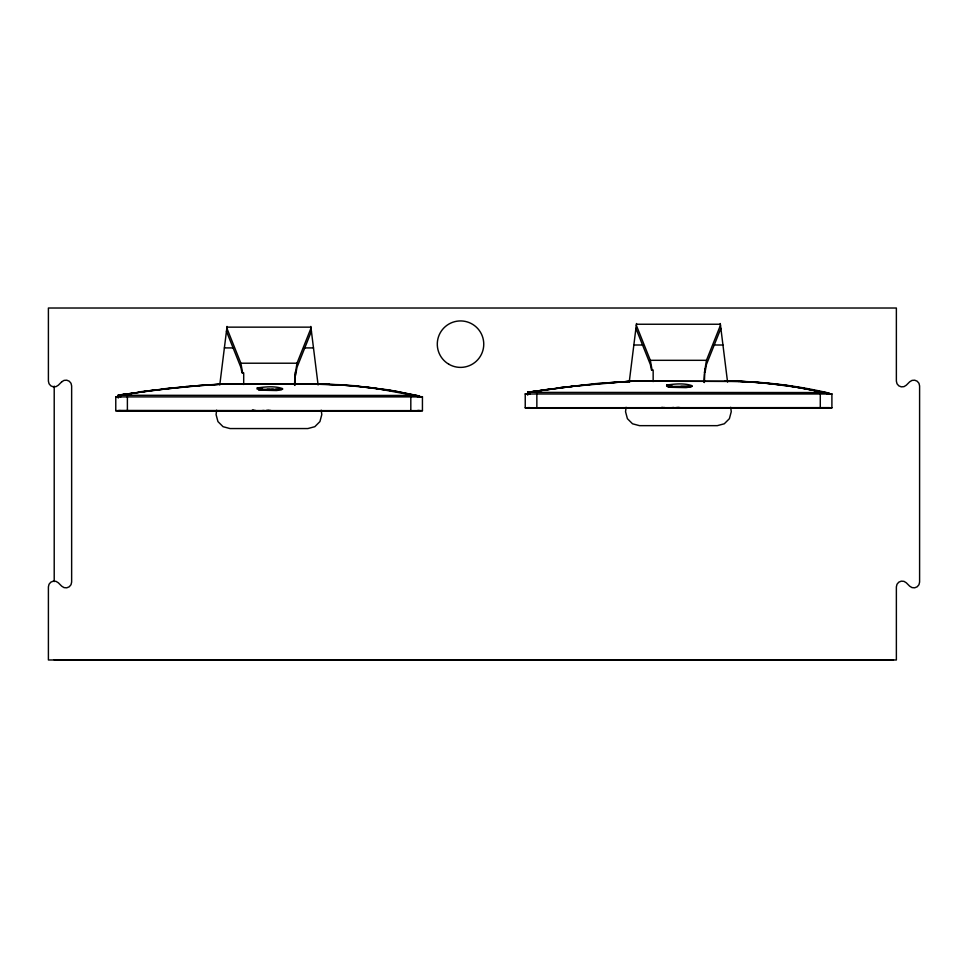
<?xml version="1.0" encoding="UTF-8"?>
<svg xmlns="http://www.w3.org/2000/svg" width="968" height="968" viewBox="0 0 968 968"><rect width="100%" height="100%" fill="white"/><g stroke="black" fill="none" stroke-linecap="round" stroke-linejoin="round"><path stroke-width="1.45" d="M294.526 385.143L294.913 376.516M703.99 382.239L704.377 373.612M295.022 375.269L296.994 363.218L311.018 328.128M704.486 372.365L706.458 360.314L720.482 325.224M216.638 410.178L216.082 414.619L217.945 421.588L223.051 426.694L230.021 428.558L307.848 428.558L314.818 426.694L319.924 421.588L321.787 414.619L321.231 410.178M219.772 384.974L227.056 326.422M626.102 407.274L625.546 411.715L627.409 418.684L632.515 423.79L639.485 425.654L717.312 425.654L724.282 423.79L729.388 418.684L731.251 411.715L730.695 407.274M629.236 382.07L636.52 323.518M560.69 387.394L631.959 381.089A11.616 11.616 0 0 1 632.54 381.077L738.705 381.368M294.913 385.445L295.421 371.881M704.377 382.541L704.885 368.977M311.418 331.298L296.994 367.368L295.579 375.269L294.913 375.269M720.882 328.394L706.458 364.464L705.043 372.365L704.377 372.365M261.058 389.789L262.376 389.317A7.272 1.162 -0.4 0 0 261.058 388.374L257.234 387.974L257.234 389.305M670.521 386.885L671.84 386.413A7.272 1.162 -0.4 0 0 670.521 385.47L666.686 385.07L666.686 386.401M257.234 387.974C265.377 386.789 274.827 385.833 282.632 388.616L281.289 389.814L276.558 390.527L258.637 390.128L258.637 389.33L262.376 389.317L261.517 389.317M666.686 385.07C674.841 383.885 684.291 382.929 692.096 385.712L690.753 386.91L686.022 387.624L668.101 387.224L668.101 386.426L671.84 386.413L670.981 386.413M152.678 390.273L118.241 395.307M129.773 393.673L118.241 395.101L118.241 398.042M551.203 388.834L527.705 392.403M539.236 390.769L527.705 392.197L527.705 395.138M120.201 394.992L132.967 393.335M529.665 392.088L574.677 386.087M118.241 395.101L165.213 388.991L199.057 385.7M527.705 392.197L584.442 384.804M131.14 393.468L150.427 390.709M540.604 390.564L559.891 387.805M417.293 396.081L419.967 396.311L397.086 391.508L365.964 386.897M826.757 393.177L829.431 393.407L786.222 385.337L751.809 381.949M140.094 391.786L174.978 387.708M151.819 390.515L184.767 386.849M561.283 387.611L597.002 383.764M162.527 388.93L186.437 386.607M584.006 384.949L594.231 383.945M186.231 386.704L196.698 385.821M595.695 383.8L632.528 381.223L738.693 381.404L764.284 382.953L799.883 387.66M185.699 386.559L223.076 384.09L315.423 383.981L342.696 384.792M595.163 383.655L632.528 381.223M198.198 385.688L223.063 384.127L315.423 384.139L355.28 385.724M607.662 382.784L632.54 381.186A11.616 3.957 87.1 0 0 632.104 381.089L631.959 381.162M197.666 385.566L222.495 383.994A11.616 11.616 0 0 1 223.076 383.981L223.076 384.054A11.616 3.957 87.1 0 0 222.64 383.994L223.063 384.127M122.488 395.004A8.978 1.779 0.1 0 0 127.389 395.295L416.3 395.464M531.952 392.101A8.978 1.779 0.1 0 0 536.853 392.391L825.764 392.56M410.819 395.319L413.009 395.259L374.991 388.253L341.716 384.937M820.283 392.415L822.473 392.355C794.897 386.002 766.692 382.36 738.403 381.44M267.579 410.638L270.895 410.48M677.043 407.589L680.359 407.722L678.495 407.576M663.08 407.576L661.338 407.589L664.907 407.589M663.08 407.722L661.338 407.734L664.907 407.734M253.616 410.48L251.874 410.493L255.443 410.638M251.874 410.638L253.616 410.626M528.238 393.782L525.237 393.782L525.237 407.927L530.113 407.939M826.854 394L827.531 394M831.899 393.988L525.237 393.988M118.774 396.686L115.773 396.686L115.773 410.831L120.649 410.843M417.389 396.904L418.067 396.904M422.435 396.892L115.773 396.892M525.237 407.722L829.576 407.637M527.56 407.758L530.113 407.758M827.023 407.939L831.899 407.927L831.899 393.782L828.898 393.782M115.773 410.626L120.649 410.662M417.559 410.553L420.112 410.541M417.559 410.843L422.435 410.831L422.435 396.686L419.434 396.686M636.436 324.244L720.361 324.244M226.972 327.148L310.897 327.148M633.846 345.007L642.909 345.007M713.888 345.007L722.951 345.007M224.382 347.911L233.445 347.911M304.424 347.911L313.487 347.911M636.315 325.224L650.339 360.314L706.458 360.314M226.851 328.128L240.875 363.218L296.994 363.218M680.903 386.401L692.084 386.413L668.101 386.426M267.095 389.33L270.29 389.33M271.439 389.305L282.62 389.317L275.723 389.305M273.375 389.33L258.637 389.33M828.499 407.722L527.56 407.927M528.637 407.939L829.576 407.927M828.499 407.939L820.283 407.939L820.283 394M420.112 410.831L118.096 410.831M119.173 410.626L419.035 410.626M419.035 410.843L118.096 410.541M119.173 410.843L127.389 410.843L127.389 396.904M54.208 659.861L893.464 659.861M674.067 407.601L670.945 407.746L673.607 407.601M675.93 407.576L679.294 407.589M266.466 410.48L269.031 410.48M252.563 410.493L255.443 410.493M261.989 410.65L264.143 410.505M266.466 410.626L269.83 410.638M529.605 394L530.283 394M120.141 396.904L120.818 396.904M827.023 407.758L831.899 407.722M527.56 407.637L530.113 407.649M417.559 410.662L422.435 410.626M828.826 393.056C794.788 385.107 759.844 381.114 724.887 381.077L724.887 381.235M732.34 381.295L738.693 381.404M329.241 384.272L315.423 384.139M738.79 381.283L745.481 381.586M328.939 384.344L354.82 385.857L390.419 390.564M354.542 385.76L389.148 389.959L419.362 395.96M802.399 388.108L804.916 388.567M392.935 391.011L395.452 391.471M807.445 389.015L809.889 389.511M812.333 390.007L814.778 390.515M397.981 391.919L400.425 392.415M402.869 392.911L405.314 393.419M817.222 391.011L824.373 392.633M407.758 393.916L414.909 395.537M635.915 328.394L650.339 364.464L651.488 370.018L653.158 370.018L653.158 381.598M226.452 331.298L240.875 367.368L242.024 372.922L243.694 372.922L243.694 384.502M650.339 360.314L652.093 370.018M240.875 363.218L242.629 372.922M720.277 323.518L727.561 382.07M310.813 326.422L318.097 384.974M536.853 394L536.853 407.939M410.819 396.904L410.819 410.843M54.208 386.111L54.208 581.587M61.734 381.803L58.31 385.228A5.808 5.808 0 0 1 48.4 381.114L48.4 308.018L896.368 308.018L896.368 381.114A5.808 5.808 0 0 0 906.278 385.228L909.69 381.815A5.808 5.808 0 0 1 919.6 385.929L919.6 582.071A5.808 5.808 0 0 1 909.69 586.184L906.278 582.772A5.808 5.808 0 0 0 896.368 586.886L896.368 659.982L48.4 659.982L48.4 586.886A5.808 5.808 0 0 1 58.31 582.772L61.734 586.197A5.808 5.808 0 0 0 71.644 582.083L71.644 385.917A5.808 5.808 0 0 0 61.734 381.803M448.91 364.283A23.232 23.232 0 0 0 483.758 344.16A23.232 23.232 0 0 0 448.91 324.038A23.232 23.232 0 0 0 448.91 364.283"/></g></svg>
